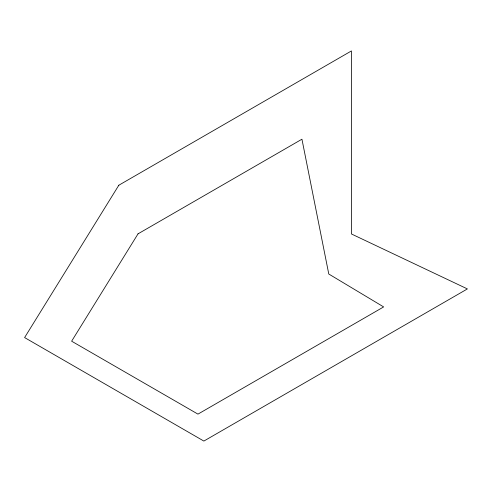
<?xml version="1.0" encoding="UTF-8"?>
<svg xmlns="http://www.w3.org/2000/svg" width="492" height="492" viewBox="0 0 492 492"><rect width="100%" height="100%" fill="white"/><g stroke="black" fill="none" stroke-linecap="round" stroke-linejoin="round"><path stroke-width="0.74" d="M118.836 185.22L24.6 337.573L203.866 441.072L467.4 288.921L351.442 233.971L351.442 50.928L118.836 185.22M138.037 233.841L71.635 341.196L197.956 414.123L383.649 306.916L328.779 274.019L301.94 139.211L138.037 233.841"/></g></svg>
